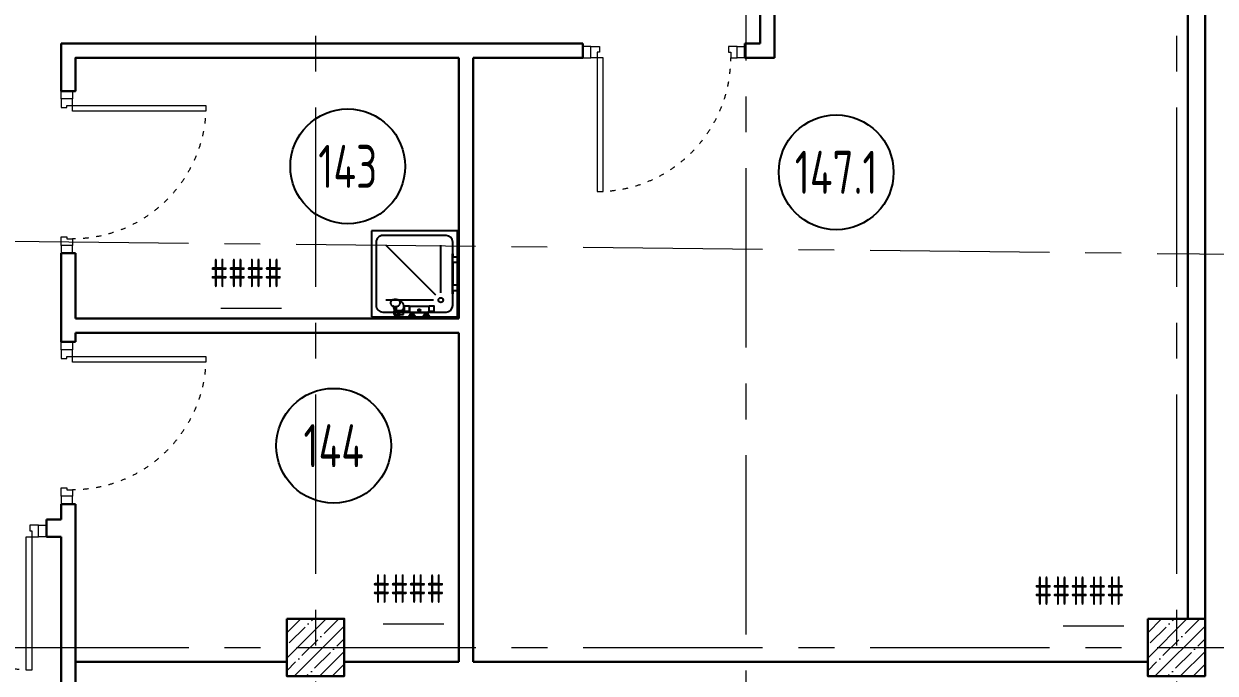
# Model space of a CAD drawing. Header units: millimetres. Extents: x -13407 to 8062823, y -2611 to 109271.
# Drawn here: x 3537 to 11840, y 45216 to 49740 of the extents above; entities that cross this region are included whole.
import ezdxf
from ezdxf import colors
from ezdxf.entities.mleader import LeaderData, LeaderLine
from ezdxf.enums import TextEntityAlignment as Align
from ezdxf.math import Vec2, Vec3

# ---------------------------------------------------------------- set-up
doc = ezdxf.new("R2010")
doc.units = ezdxf.units.MM
doc.linetypes.add('ACAD_ISO03W100', pattern=[30, 12, -18])
doc.linetypes.add('CENTER', pattern=[2, 1.25, -0.25, 0.25, -0.25])
for name, color, linetype, lineweight in [('АР_Двери', 5, 'Continuous', 18), ('АР_Колонны', 5, 'Continuous', 30), ('АР_Колонны Штрих', 250, 'Continuous', 5), ('АР_Маркер экспликации', 239, 'Continuous', 13), ('АР_Номер помещения', 1, 'Continuous', 25), ('АР_Оси', 193, 'Continuous', 9), ('АР_Отметки', 250, 'Continuous', 15), ('АР_Перегородки газоблок', 165, 'Continuous', 30), ('АР_Помещения_площадь', 19, 'Continuous', 9)]:
    doc.layers.add(name, color=color, linetype=linetype, lineweight=lineweight)
doc.layers.add('ТХ_сантехника', color=253, linetype='Continuous')
doc.styles.add('ISOCPEUR', font='isocpeur.ttf', dxfattribs={"width": 0.7})
doc.styles.get("Standard").update_dxf_attribs({"font": 'arial.ttf'})

# ---------------------------------------------------------------- blocks, each defined once
blk = doc.blocks.new('*U339')
blk.add_lwpolyline([(-100, 80), (-100, 1010), (-140, 1010), (-140, 80)], close=True)
for points in [[(-1130, 0), (-1130, 80), (-1075, 80), (-1075, 0), (-1130, 0)], [(-1075, 80), (-1075, 0), (-1015, 0), (-1015, 40), (-1030, 40), (-1030, 80), (-1075, 80)], [(-55, 80), (-55, 0), (-115, 0), (-115, 40), (-100, 40), (-100, 80), (-55, 80)], [(0, 0), (0, 80), (-55, 80), (-55, 0), (0, 0)]]:
    blk.add_lwpolyline(points)
at = {"linetype": 'ACAD_ISO03W100', "ltscale": 3}
blk.add_arc((-100, 80), 930, 90, 180, dxfattribs=at)
blk = doc.blocks.new('*U54')
at = {"layer": 'АР_Номер помещения', "color": 7}
blk.add_circle((-7943.3, 3244.8), 400, dxfattribs=at)
at = {"layer": 'АР_Помещения_площадь', "color": 7}
blk.add_line((-7176, 2002.3), (-7598.4, 2002.3), dxfattribs=at)
at = {"color": 7, "style": 'ISOCPEUR', "width": 0.7, "flags": 1}
blk.add_attdef('КАТЕГОРИЯ', (-499.2, -2092.2), '', height=250, dxfattribs=at)
at = {"layer": 'АР_Номер помещения', "color": 7, "style": 'ISOCPEUR', "width": 0.7}
blk.add_attdef('НОМЕР_ПОМЕЩЕНИЯ', text='', height=300, dxfattribs=at).set_placement((-7943.3, 3244.8), align=Align.MIDDLE_CENTER)
at = {"layer": 'АР_Помещения_площадь', "color": 7, "style": 'ISOCPEUR', "width": 0.7}
blk.add_attdef('ПЛОЩАДЬ_ПОМЕЩЕНИЯ', text='', height=200, dxfattribs=at).set_placement((-7171.2, 2248.8), align=Align.MIDDLE_RIGHT)
at = {"layer": 'АР_Помещения_площадь', "color": 7, "lineweight": 30, "width": 0.7, "flags": 104}
blk.add_attdef('ИМЯ_ПОМЕЩЕНИЯ', text='', height=100, dxfattribs=at).set_placement((157.6, 1217.1), align=Align.MIDDLE_CENTER)
blk = doc.blocks.new('*U55')
at = {"layer": 'АР_Номер помещения', "color": 7}
blk.add_circle((-7168.2, 4654.6), 400, dxfattribs=at)
at = {"layer": 'АР_Помещения_площадь', "color": 7}
blk.add_line((-7629.3, 3665.4), (-8051.6, 3665.4), dxfattribs=at)
at = {"color": 7, "style": 'ISOCPEUR', "width": 0.7, "flags": 1}
blk.add_attdef('КАТЕГОРИЯ', (-499.2, -2092.2), '', height=250, dxfattribs=at)
at = {"layer": 'АР_Номер помещения', "color": 7, "style": 'ISOCPEUR', "width": 0.7}
blk.add_attdef('НОМЕР_ПОМЕЩЕНИЯ', text='', height=300, dxfattribs=at).set_placement((-7168.2, 4654.6), align=Align.MIDDLE_CENTER)
at = {"layer": 'АР_Помещения_площадь', "color": 7, "style": 'ISOCPEUR', "width": 0.7}
blk.add_attdef('ПЛОЩАДЬ_ПОМЕЩЕНИЯ', text='', height=200, dxfattribs=at).set_placement((-7624.4, 3911.9), align=Align.MIDDLE_RIGHT)
at = {"layer": 'АР_Помещения_площадь', "color": 7, "lineweight": 30, "width": 0.7, "flags": 104}
blk.add_attdef('ИМЯ_ПОМЕЩЕНИЯ', text='', height=100, dxfattribs=at).set_placement((157.6, 1217.1), align=Align.MIDDLE_CENTER)
blk = doc.blocks.new('*U286')
for points in [[(0, 0), (0, -80), (55, -80), (55, 0), (0, 0)], [(55, -80), (55, 0), (115, 0), (115, -40), (100, -40), (100, -80), (55, -80)], [(1075, -80), (1075, 0), (1015, 0), (1015, -40), (1030, -40), (1030, -80), (1075, -80)], [(1130, 0), (1130, -80), (1075, -80), (1075, 0), (1130, 0)]]:
    blk.add_lwpolyline(points)
blk.add_lwpolyline([(100, -80), (100, -1010), (140, -1010), (140, -80)], close=True)
at = {"linetype": 'ACAD_ISO03W100', "ltscale": 3}
blk.add_arc((100, -80), 930, 270, 0, dxfattribs=at)
blk = doc.blocks.new('*U240')
at = {"layer": 'АР_Номер помещения', "color": 7}
blk.add_circle((-1420.8, -700.2), 400, dxfattribs=at)
at = {"layer": 'АР_Помещения_площадь', "color": 7}
blk.add_line((583, -3861.9), (160.7, -3861.9), dxfattribs=at)
at = {"color": 7, "style": 'ISOCPEUR', "width": 0.7, "flags": 1}
blk.add_attdef('КАТЕГОРИЯ', (-499.2, -2092.2), '', height=250, dxfattribs=at)
at = {"layer": 'АР_Номер помещения', "color": 7, "style": 'ISOCPEUR', "width": 0.7}
blk.add_attdef('НОМЕР_ПОМЕЩЕНИЯ', text='', height=300, dxfattribs=at).set_placement((-1420.8, -700.2), align=Align.MIDDLE_CENTER)
at = {"layer": 'АР_Помещения_площадь', "color": 7, "lineweight": 30, "width": 0.7, "flags": 104}
blk.add_attdef('ИМЯ_ПОМЕЩЕНИЯ', text='', height=100, dxfattribs=at).set_placement((157.6, 1217.1), align=Align.MIDDLE_CENTER)
at = {"layer": 'АР_Помещения_площадь', "color": 7, "style": 'ISOCPEUR', "width": 0.7}
blk.add_attdef('ПЛОЩАДЬ_ПОМЕЩЕНИЯ', text='', height=200, dxfattribs=at).set_placement((587.9, -3615.3), align=Align.MIDDLE_RIGHT)
blk = doc.blocks.new('_DotSmall')
at = {"color": 0, "linetype": 'ByBlock', "const_width": 0.5}
blk.add_lwpolyline([(-0.0625, 0, 1), (0.0625, 0, 1)], format="xyb", close=True, dxfattribs=at)

msp = doc.modelspace()

# ---------------------------------------------------------------- hatches: boundary and pattern name
at = {"layer": 'АР_Колонны Штрих', "ltscale": 100}
h = msp.add_hatch(dxfattribs=at)
h.set_pattern_fill('ANSI35', color=256, scale=500)
h.set_pattern_definition([(45, (-951682.16, 85466.47), (-88.388348, 88.388348), []), (45, (-951593.77, 85466.47), (-88.388348, 88.388348), [156.25, -31.25, 0, -31.25])])
h.paths.add_polyline_path([(5769.9, 45595), (5369.9, 45595), (5369.9, 45195), (5769.9, 45195)])
h = msp.add_hatch(dxfattribs=at)
h.set_pattern_fill('ANSI35', color=256, scale=500)
h.set_pattern_definition([(45, (-945682.16, 85466.47), (-88.388348, 88.388348), []), (45, (-945593.77, 85466.47), (-88.388348, 88.388348), [156.25, -31.25, 0, -31.25])])
h.paths.add_polyline_path([(11769.9, 45595), (11369.9, 45595), (11369.9, 45195), (11769.9, 45195)])

# ---------------------------------------------------------------- linework, layer by layer
at = {"layer": 'АР_Колонны', "ltscale": 100}
for points in [[(5369.9, 45595), (5769.9, 45595), (5769.9, 45195), (5369.9, 45195)], [(11369.9, 45595), (11769.9, 45595), (11769.9, 45195), (11369.9, 45195)]]:
    msp.add_lwpolyline(points, close=True, dxfattribs=at)
at = {"layer": 'АР_Оси', "linetype": 'CENTER', "ltscale": 1000}
for p, q in [((8570, 80734.2), (8570, 25001.8)), ((5569.9, 79157.5), (5569.9, 23425.1)), ((11569.9, 79157.5), (11569.9, 23425.1)), ((-12563.8, 48395), (14829.8, 48105)), ((-12563.8, 45395), (70614.6, 45395))]:
    msp.add_line(p, q, dxfattribs=at)
at = {"layer": 'АР_Перегородки газоблок', "ltscale": 100}
for p, q in [((8670, 49602), (8670, 51195)), ((8562, 49502), (8562, 49602)), ((8562, 49602), (8670, 49602)), ((8562, 49502), (8769.9, 49502)), ((3796.2, 47523.3), (3896.2, 47523.3)), ((3796.2, 46393.3), (3896.2, 46393.3))]:
    msp.add_line(p, q, dxfattribs=at)
for points in [[(11769.9, 55495.3), (11769.9, 51595), (8769.9, 51595), (8769.9, 49502)], [(11649.9, 51195), (11649.9, 49482)], [(11769.9, 51195), (11769.9, 45595)], [(3796.2, 49271.6), (3796.2, 49602)], [(3796.2, 49602), (7434, 49602)], [(7190.8, 49602), (7434, 49602)], [(7434, 49602), (7434, 49502)], [(6569.5, 49502), (3896.2, 49502), (3896.2, 49271.6), (3796.2, 49271.6)], [(6569.5, 47686.5), (6569.5, 49502)], [(6669.5, 45295), (6669.5, 49502)], [(6669.5, 49502), (7434, 49502)], [(11649.9, 49482), (11649.9, 45595)], [(3796.2, 47523.3), (3796.2, 48141.6)], [(3796.2, 48141.6), (3896.2, 48141.6)], [(3896.2, 47686.5), (3896.2, 48141.6)], [(3796.2, 47686.5), (3796.2, 47686.5)], [(3896.2, 47686.5), (6569.5, 47686.5)], [(3796.2, 47586.5), (3796.2, 47586.5)], [(3896.2, 47523.3), (3896.2, 47586.5)], [(3896.2, 47586.5), (6569.5, 47586.5)], [(6569.5, 45295), (6569.5, 47586.5)], [(3796.2, 46286.7), (3796.2, 46393.3)], [(3896.2, 46122.6), (3896.2, 46393.3)], [(3693.8, 46166.7), (3693.8, 46286.7)], [(3693.8, 46286.7), (3796.2, 46286.7)], [(3693.8, 46166.7), (3796.2, 46166.7)], [(3796.2, 44395), (3796.2, 46166.7)], [(3896.2, 44246.7), (3896.2, 46166.7)], [(5369.9, 45295), (3896.2, 45295)], [(5769.9, 45295), (6569.5, 45295)], [(6669.5, 45295), (11369.9, 45295)]]:
    msp.add_lwpolyline(points, dxfattribs=at)
at = {"layer": 'ТХ_сантехника'}
for p, q in [((6559.4, 48298.5), (5959.4, 48298.5)), ((5959.4, 48298.5), (5959.4, 47698.5)), ((6479.4, 48265.2), (6039.4, 48265.2)), ((6559.4, 47698.5), (6559.4, 48298.5)), ((5992.8, 48218.5), (5992.8, 47778.5)), ((6407.4, 47850.5), (6059.4, 48198.5)), ((6442.8, 47865.2), (6442.8, 48198.5)), ((6526.1, 47778.5), (6526.1, 48218.5)), ((6522.8, 48137.2), (6522.8, 47859.8)), ((6530.1, 48137.2), (6522.8, 48137.2)), ((6530.1, 48113.8), (6530.1, 48137.2)), ((6559.4, 48113.8), (6530.1, 48113.8)), ((6530.1, 47918.5), (6530.1, 48078.5)), ((6530.1, 48078.5), (6559.4, 48078.5)), ((6559.4, 48078.5), (6559.4, 48113.8)), ((6559.4, 47918.5), (6530.1, 47918.5)), ((6559.4, 47883.2), (6559.4, 47918.5)), ((6522.8, 47859.8), (6530.1, 47859.8)), ((6530.1, 47859.8), (6530.1, 47883.2)), ((6530.1, 47883.2), (6559.4, 47883.2)), ((6392.8, 47815.2), (6059.4, 47815.2)), ((6093.9, 47806.3), (6092.8, 47801.3)), ((6092.8, 47801.3), (6092.8, 47794.2)), ((6092.8, 47794.2), (6093.1, 47792.1)), ((6093.1, 47792.1), (6094.2, 47787.2)), ((6097.2, 47810.9), (6093.9, 47806.3)), ((6094.2, 47787.2), (6095.2, 47785.4)), ((6095.2, 47785.4), (6098.4, 47780.9)), ((6102.5, 47814.8), (6097.2, 47810.9)), ((6098.4, 47780.9), (6099.8, 47779.7)), ((6099.8, 47779.7), (6104.6, 47776.1)), ((6109.4, 47817.9), (6102.5, 47814.8)), ((6104.6, 47776.1), (6110.9, 47773.3)), ((6117.5, 47819.8), (6109.4, 47817.9)), ((6110.9, 47773.3), (6112.1, 47773)), ((6114.4, 47772.4), (6112.1, 47773)), ((6114.4, 47772.4), (6120, 47771.1)), ((6126.1, 47820.4), (6117.5, 47819.8)), ((6118.8, 47771.4), (6119.1, 47759.2)), ((6119.1, 47759.2), (6119.4, 47731.1)), ((6119.2, 47750.4), (6119.3, 47739.8)), ((6120, 47771.1), (6126.1, 47770.6)), ((6134.7, 47819.8), (6126.1, 47820.4)), ((6126.1, 47770.6), (6132.2, 47771.1)), ((6132.2, 47771.1), (6137.9, 47772.4)), ((6133.1, 47759.2), (6132.8, 47731.1)), ((6133.5, 47771.4), (6133.1, 47759.2)), ((6142.8, 47817.9), (6134.7, 47819.8)), ((6137.9, 47772.4), (6141.3, 47773.3)), ((6141.3, 47773.3), (6147.6, 47776.1)), ((6149.7, 47814.8), (6142.8, 47817.9)), ((6147.6, 47776.1), (6152.4, 47779.7)), ((6155, 47810.9), (6149.7, 47814.8)), ((6152.4, 47779.7), (6153.8, 47780.9)), ((6153.8, 47780.9), (6157, 47785.4)), ((6157.2, 47807.8), (6155, 47810.9)), ((6157, 47785.4), (6158, 47787.2)), ((6158.3, 47806.3), (6157.2, 47807.8)), ((6158, 47787.2), (6159.1, 47792.1)), ((6159.4, 47801.3), (6158.3, 47806.3)), ((6159.1, 47792.1), (6159.4, 47794.2)), ((6159.4, 47794.2), (6159.4, 47801.3)), ((6188.8, 47749.5), (6177.6, 47749.5)), ((6188.8, 47771.1), (6188.8, 47749.5)), ((6188.8, 47749.5), (6188.8, 47740.8)), ((6224.1, 47773.1), (6190.8, 47773.1)), ((6224.1, 47769.8), (6224.1, 47773.1)), ((6225.4, 47769.8), (6224.1, 47769.8)), ((6224.1, 47769.8), (6224.1, 47739.2)), ((6360.1, 47770.5), (6225.4, 47770.5)), ((6225.4, 47770.5), (6225.4, 47770.4)), ((6225.4, 47770.4), (6225.4, 47770)), ((6225.4, 47770), (6225.4, 47769.8)), ((6225.4, 47739.2), (6225.4, 47770)), ((6360.1, 47770.4), (6360.1, 47770.5)), ((6360.1, 47770), (6360.1, 47770.4)), ((6360.1, 47769.8), (6360.1, 47770)), ((6361.4, 47769.8), (6360.1, 47769.8)), ((6360.1, 47769.8), (6360.1, 47739.2)), ((6394.8, 47773.1), (6361.4, 47773.1)), ((6361.4, 47773.1), (6361.4, 47769.8)), ((6361.4, 47739.2), (6361.4, 47769.8)), ((6396.8, 47740.5), (6396.8, 47771.1)), ((5959.4, 47698.5), (6559.4, 47698.5)), ((6039.4, 47731.8), (6479.4, 47731.8)), ((6119.3, 47739.8), (6115.4, 47739.8)), ((6115.4, 47739.8), (6115.4, 47715.8)), ((6115.4, 47715.8), (6121.8, 47715.8)), ((6119.6, 47730), (6119.4, 47731.1)), ((6120.1, 47728.9), (6119.6, 47730)), ((6120.8, 47728.1), (6120.1, 47728.9)), ((6121.8, 47727.4), (6120.8, 47728.1)), ((6122.8, 47727), (6121.8, 47727.4)), ((6121.8, 47715.8), (6121.8, 47704.5)), ((6130.4, 47715.8), (6121.8, 47715.8)), ((6122.8, 47727), (6124.4, 47726.2)), ((6122.8, 47727), (6122.8, 47727)), ((6122.9, 47727), (6122.8, 47727)), ((6124.1, 47726.8), (6122.9, 47727)), ((6128.1, 47726.8), (6124.1, 47726.8)), ((6124.4, 47726.2), (6126.1, 47726)), ((6126.1, 47726), (6127.8, 47726.2)), ((6127.8, 47726.2), (6129.4, 47727)), ((6129.3, 47727), (6128.1, 47726.8)), ((6129.4, 47727), (6129.3, 47727)), ((6129.4, 47727), (6129.5, 47727)), ((6130.4, 47727.4), (6129.5, 47727)), ((6131.4, 47728.1), (6130.4, 47727.4)), ((6130.4, 47704.5), (6130.4, 47715.8)), ((6130.4, 47715.8), (6141.4, 47715.8)), ((6132.2, 47728.9), (6131.4, 47728.1)), ((6132.6, 47730), (6132.2, 47728.9)), ((6132.8, 47731.1), (6132.6, 47730)), ((6166.1, 47739.8), (6132.9, 47739.8)), ((6141.4, 47727.8), (6141.4, 47715.8)), ((6141.4, 47727.8), (6141.4, 47715.8)), ((6141.4, 47715.8), (6141.4, 47698.5)), ((6141.4, 47698.5), (6156.1, 47698.5)), ((6156.1, 47715.8), (6156.1, 47727.8)), ((6156.1, 47698.5), (6156.1, 47715.8)), ((6156.1, 47715.8), (6182.1, 47715.8)), ((6182.1, 47739.8), (6166.1, 47739.8)), ((6167.9, 47740.8), (6188.8, 47740.8)), ((6182.1, 47715.8), (6182.1, 47739.8)), ((6188.8, 47740.8), (6188.8, 47740.5)), ((6190.8, 47738.5), (6224.1, 47738.5)), ((6232.1, 47716.5), (6219.4, 47703.2)), ((6219.4, 47703.2), (6219.4, 47698.5)), ((6266.1, 47703.2), (6219.4, 47703.2)), ((6219.4, 47698.5), (6266.1, 47698.5)), ((6224.1, 47738.5), (6224.1, 47739.2)), ((6224.1, 47739.2), (6225.4, 47739.2)), ((6225.4, 47739.2), (6225.4, 47727.8)), ((6225.4, 47727.8), (6230.1, 47727.8)), ((6230.1, 47727.8), (6230.1, 47716.5)), ((6255.4, 47727.8), (6230.1, 47727.8)), ((6230.1, 47716.5), (6232.1, 47716.5)), ((6253.4, 47716.5), (6232.1, 47716.5)), ((6236.4, 47716.5), (6236.4, 47727.8)), ((6249.1, 47716.5), (6249.1, 47727.8)), ((6266.1, 47703.2), (6253.4, 47716.5)), ((6253.4, 47716.5), (6255.4, 47716.5)), ((6255.4, 47716.5), (6255.4, 47727.8)), ((6255.4, 47727.8), (6330.1, 47727.8)), ((6266.1, 47698.5), (6266.1, 47703.2)), ((6332.1, 47716.5), (6319.4, 47703.2)), ((6319.4, 47703.2), (6319.4, 47698.5)), ((6366.1, 47703.2), (6319.4, 47703.2)), ((6319.4, 47698.5), (6366.1, 47698.5)), ((6330.1, 47727.8), (6330.1, 47716.5)), ((6355.4, 47727.8), (6330.1, 47727.8)), ((6330.1, 47716.5), (6332.1, 47716.5)), ((6353.4, 47716.5), (6332.1, 47716.5)), ((6336.4, 47716.5), (6336.4, 47727.8)), ((6349.1, 47716.5), (6349.1, 47727.8)), ((6366.1, 47703.2), (6353.4, 47716.5)), ((6353.4, 47716.5), (6355.4, 47716.5)), ((6355.4, 47716.5), (6355.4, 47727.8)), ((6355.4, 47727.8), (6360.1, 47727.8)), ((6360.1, 47727.8), (6360.1, 47739.2)), ((6360.1, 47739.2), (6361.4, 47739.2)), ((6361.4, 47739.2), (6361.4, 47738.5)), ((6361.4, 47738.5), (6394.8, 47738.5)), ((6366.1, 47698.5), (6366.1, 47703.2))]:
    msp.add_line(p, q, dxfattribs=at)
for centre, major_axis, start_param, end_param in [((6039.4, 48218.5), (33, -33), 2.356194, 3.926991), ((6479.4, 48218.5), (33, 33), -0.785398, 0.785398), ((6442.8, 47815.2), (11.8, -11.8), 3.926991, 10.210176), ((6039.4, 47778.5), (33, 33), 2.356194, 3.926991), ((6148.7, 47772.1), (25.8, -25.8), 3.901829, 4.560561), ((6148.8, 47772.1), (25.9, 25.9), -1.450597, 0.554553), ((6148.8, 47772.1), (25.9, 25.9), 4.475014, 4.832588), ((6190.8, 47771.1), (1.41, 1.41), 0.785398, 2.356194), ((6292.8, 47745.2), (5.66, 5.66), 2.356194490192329, 8.639379797371916), ((6394.8, 47771.1), (1.41, -1.41), 0.785398, 2.356194), ((6479.4, 47778.5), (33, -33), 5.497787, 7.068583), ((6126.1, 47704.5), (3.06, 3.06), 2.356194, 5.497787), ((6148.8, 47727.8), (5.19, -5.19), 0.785398, 3.926991), ((6148.8, 47772.1), (25.9, -25.9), 5.990979, 6.04581), ((6190.8, 47740.5), (1.41, 1.41), 2.356194, 3.926991), ((6394.8, 47740.5), (1.41, 1.41), 3.926991, 5.497787)]:
    msp.add_ellipse(centre, major_axis=major_axis, ratio=1, start_param=start_param, end_param=end_param, dxfattribs=at)

# ---------------------------------------------------------------- block references
at = {"layer": 'АР_Двери'}
msp.add_blockref('*U286', (7434, 49582), dxfattribs=at)
at = {"layer": 'АР_Двери', "xscale": -1}
for p, rotation in [((3796.2, 49271.6), 270), ((3796.2, 47523.3), 270), ((3693.8, 46246.7), 180)]:
    msp.add_blockref('*U339', p, dxfattribs=dict(at, rotation=rotation))
at = {"layer": 'АР_Маркер экспликации'}
ref = msp.add_blockref('*U55', (12962.7, 44092.1), dxfattribs=at)
ref.add_attrib('НОМЕР_ПОМЕЩЕНИЯ', '143', dxfattribs={"layer": 'АР_Номер помещения', "color": 7, "height": 300, "style": 'ISOCPEUR', "width": 0.7}).set_placement((5794.5, 48746.6), align=Align.MIDDLE_CENTER)
ref.add_attrib('ПЛОЩАДЬ_ПОМЕЩЕНИЯ', '####', dxfattribs={"layer": 'АР_Помещения_площадь', "color": 7, "height": 200, "style": 'ISOCPEUR', "width": 0.7}).set_placement((5338.3, 48003.9), align=Align.MIDDLE_RIGHT)
at = {"layer": 'АР_Маркер экспликации', "color": 7}
ref = msp.add_blockref('*U240', (10619.4, 49405.6), dxfattribs=at)
ref.add_attrib('НОМЕР_ПОМЕЩЕНИЯ', '147.1', dxfattribs={"layer": 'АР_Номер помещения', "color": 7, "height": 300, "style": 'ISOCPEUR', "width": 0.7}).set_placement((9198.6, 48705.4), align=Align.MIDDLE_CENTER)
ref.add_attrib('ПЛОЩАДЬ_ПОМЕЩЕНИЯ', '#####', dxfattribs={"layer": 'АР_Помещения_площадь', "color": 7, "height": 200, "style": 'ISOCPEUR', "width": 0.7}).set_placement((11207.3, 45790.2), align=Align.MIDDLE_RIGHT)
ref = msp.add_blockref('*U54', (13639.8, 43555.6), dxfattribs=at)
ref.add_attrib('НОМЕР_ПОМЕЩЕНИЯ', '144', dxfattribs={"layer": 'АР_Номер помещения', "color": 7, "height": 300, "style": 'ISOCPEUR', "width": 0.7}).set_placement((5696.5, 46800.5), align=Align.MIDDLE_CENTER)
ref.add_attrib('ПЛОЩАДЬ_ПОМЕЩЕНИЯ', '####', dxfattribs={"layer": 'АР_Помещения_площадь', "color": 7, "height": 200, "style": 'ISOCPEUR', "width": 0.7}).set_placement((6468.6, 45804.5), align=Align.MIDDLE_RIGHT)

# ---------------------------------------------------------------- leaders
at = {"layer": 'АР_Отметки'}
ml = msp.add_multileader_mtext('Standard', dxfattribs=at)
ml.set_content('%%P0,000', color=256, style='ISOCPEUR')
ml.set_leader_properties(color=256, linetype='Continuous', lineweight=-1)
ml.set_arrow_properties(name='DOTSMALL')
ml.build(insert=Vec2(0, 0))
ml.multileader.update_dxf_attribs({"has_text_frame": 1, "text_left_attachment_type": 4, "text_right_attachment_type": 4, "dogleg_length": 100, "arrow_head_size": 180})
ctx = ml.context
ctx.base_point, ctx.char_height, ctx.arrow_head_size, ctx.landing_gap_size, ctx.plane_origin = Vec3(23741.8, 77327.2), 250, 180, 50, Vec3(21198.4, 75380.2)
ctx.left_attachment, ctx.right_attachment = 4, 4
notes = []
notes.append((ctx, [(0, (0, 0, 0), (0, 0), (1, 0), 1, [])]))
ctx.mtext.insert, ctx.mtext.width, ctx.mtext.line_spacing_style, ctx.mtext.flow_direction = Vec3(23791.8, 77660.6), 852.697, 2, 5
ml = msp.add_multileader_mtext('Standard', dxfattribs=at)
ml.set_content('-1,140', color=256, style='ISOCPEUR')
ml.set_leader_properties(color=256, linetype='Continuous', lineweight=-1)
ml.set_arrow_properties(name='DOTSMALL')
ml.build(insert=Vec2(0, 0))
ml.multileader.update_dxf_attribs({"has_text_frame": 1, "text_left_attachment_type": 4, "text_right_attachment_type": 4, "dogleg_length": 100, "arrow_head_size": 180})
ctx = ml.context
ctx.base_point, ctx.char_height, ctx.arrow_head_size, ctx.landing_gap_size, ctx.plane_origin = Vec3(34150, 75558.9), 250, 180, 50, Vec3(34068.6, 74291.3)
ctx.left_attachment, ctx.right_attachment = 4, 4
notes.append((ctx, [(0, (0, 0, 0), (0, 0), (1, 0), 1, [])]))
ctx.mtext.insert, ctx.mtext.width, ctx.mtext.line_spacing_style, ctx.mtext.flow_direction = Vec3(34200, 75892.2), 852.697, 2, 5
ml = msp.add_multileader_mtext('Standard', dxfattribs=at)
ml.set_content('%%P0,000', color=256, style='ISOCPEUR')
ml.set_leader_properties(color=256, linetype='Continuous', lineweight=-1)
ml.set_arrow_properties(name='DOTSMALL')
ml.build(insert=Vec2(0, 0))
ml.multileader.update_dxf_attribs({"has_text_frame": 1, "text_left_attachment_type": 4, "text_right_attachment_type": 4, "dogleg_length": 100, "arrow_head_size": 180})
ctx = ml.context
ctx.base_point, ctx.char_height, ctx.arrow_head_size, ctx.landing_gap_size, ctx.plane_origin = Vec3(26088, 75179.2), 250, 180, 50, Vec3(22136.5, 73740.7)
ctx.left_attachment, ctx.right_attachment = 4, 4
notes.append((ctx, [(0, (0, 0, 0), (0, 0), (1, 0), 1, [])]))
ctx.mtext.insert, ctx.mtext.width, ctx.mtext.line_spacing_style, ctx.mtext.flow_direction = Vec3(26138, 75512.5), 852.697, 2, 5
ml = msp.add_multileader_mtext('Standard', dxfattribs=at)
ml.set_content('Л.4', color=256, style='ISOCPEUR')
ml.set_leader_properties(color=256, linetype='Continuous', lineweight=-1)
ml.set_arrow_properties(name='DOTSMALL')
ml.build(insert=Vec2(0, 0))
ml.multileader.update_dxf_attribs({"has_text_frame": 1, "text_left_attachment_type": 4, "text_right_attachment_type": 4, "dogleg_length": 100, "arrow_head_size": 180})
ctx = ml.context
ctx.base_point, ctx.char_height, ctx.arrow_head_size, ctx.landing_gap_size, ctx.plane_origin = Vec3(26987.6, 74395.9), 250, 180, 50, Vec3(52223.5, 62772.8)
ctx.left_attachment, ctx.right_attachment = 4, 4
notes.append((ctx, [(0, (0, 0, 0), (0, 0), (1, 0), 1, [])]))
ctx.mtext.insert, ctx.mtext.width, ctx.mtext.line_spacing_style, ctx.mtext.flow_direction = Vec3(27037.6, 74729.2), 852.697, 2, 5
ml = msp.add_multileader_mtext('Standard', dxfattribs=at)
ml.set_content('-1,140', color=256, style='ISOCPEUR')
ml.set_leader_properties(color=256, linetype='Continuous', lineweight=-1)
ml.set_arrow_properties(name='DOTSMALL')
ml.build(insert=Vec2(0, 0))
ml.multileader.update_dxf_attribs({"has_text_frame": 1, "text_left_attachment_type": 4, "text_right_attachment_type": 4, "dogleg_length": 100, "arrow_head_size": 180})
ctx = ml.context
ctx.base_point, ctx.char_height, ctx.arrow_head_size, ctx.landing_gap_size, ctx.plane_origin = Vec3(31490.1, 73467.6, 0), 250, 180, 50, Vec3(31408.7, 73753.8, 0)
ctx.left_attachment, ctx.right_attachment = 4, 4
notes.append((ctx, [(0, (0, 0, 0), (0, 0), (1, 0), 1, [])]))
ctx.mtext.insert, ctx.mtext.width, ctx.mtext.line_spacing_style, ctx.mtext.flow_direction = Vec3(31540.1, 73801, 0), 852.697, 2, 5
ml = msp.add_multileader_mtext('Standard', dxfattribs=at)
ml.set_content('%%P0,000', color=256, style='ISOCPEUR')
ml.set_leader_properties(color=256, linetype='Continuous', lineweight=-1)
ml.set_arrow_properties(name='DOTSMALL')
ml.build(insert=Vec2(0, 0))
ml.multileader.update_dxf_attribs({"has_text_frame": 1, "text_left_attachment_type": 4, "text_right_attachment_type": 4, "dogleg_length": 100, "arrow_head_size": 180})
ctx = ml.context
ctx.base_point, ctx.char_height, ctx.arrow_head_size, ctx.landing_gap_size, ctx.plane_origin = Vec3(16047.3, 73278.1, -0.2), 250, 180, 50, Vec3(12976.2, 71688.6, -0.2)
ctx.left_attachment, ctx.right_attachment = 4, 4
notes.append((ctx, [(0, (0, 0, 0), (0, 0), (1, 0), 1, [])]))
ctx.mtext.insert, ctx.mtext.width, ctx.mtext.line_spacing_style, ctx.mtext.flow_direction = Vec3(16097.3, 73611.5, -0.2), 852.697, 2, 5
ml = msp.add_multileader_mtext('Standard', dxfattribs=at)
ml.set_content('{\\W0.8;-2,250}', color=256, style='ISOCPEUR')
ml.set_leader_properties(color=256, linetype='Continuous', lineweight=-1)
ml.set_arrow_properties(name='DOTSMALL')
ml.build(insert=Vec2(0, 0))
ml.multileader.update_dxf_attribs({"has_text_frame": 1, "text_left_attachment_type": 4, "text_right_attachment_type": 4, "dogleg_length": 100, "arrow_head_size": 180})
ctx = ml.context
ctx.base_point, ctx.char_height, ctx.arrow_head_size, ctx.landing_gap_size, ctx.plane_origin = Vec3(49783.8, 72941.4), 250, 180, 50, Vec3(49702.4, 71663.3)
ctx.left_attachment, ctx.right_attachment = 4, 4
notes.append((ctx, [(0, (0, 0, 0), (0, 0), (1, 0), 1, [])]))
ctx.mtext.insert, ctx.mtext.width, ctx.mtext.defined_height, ctx.mtext.line_spacing_style, ctx.mtext.flow_direction = Vec3(49833.8, 73274.7), 769.989, 343.9, 2, 5
ml = msp.add_multileader_mtext('Standard', dxfattribs=at)
ml.set_content('+2,100', color=256, style='ISOCPEUR')
ml.set_leader_properties(color=256, linetype='Continuous', lineweight=-1)
ml.set_arrow_properties(name='DOTSMALL')
ml.build(insert=Vec2(0, 0))
ml.multileader.update_dxf_attribs({"has_text_frame": 1, "text_left_attachment_type": 4, "text_right_attachment_type": 4, "dogleg_length": 100, "arrow_head_size": 180})
ctx = ml.context
ctx.base_point, ctx.char_height, ctx.arrow_head_size, ctx.landing_gap_size, ctx.plane_origin = Vec3(54621.2, 71236.4, 0), 250, 180, 50, Vec3(54539.8, 69968.9, 0)
ctx.left_attachment, ctx.right_attachment = 4, 4
notes.append((ctx, [(0, (0, 0, 0), (0, 0), (1, 0), 1, [])]))
ctx.mtext.insert, ctx.mtext.width, ctx.mtext.line_spacing_style, ctx.mtext.flow_direction = Vec3(54671.2, 71569.8, 0), 852.697, 2, 5
ml = msp.add_multileader_mtext('Standard', dxfattribs=at)
ml.set_content('Л.5', color=256, style='ISOCPEUR')
ml.set_leader_properties(color=256, linetype='Continuous', lineweight=-1)
ml.set_arrow_properties(name='DOTSMALL')
ml.build(insert=Vec2(0, 0))
ml.multileader.update_dxf_attribs({"has_text_frame": 1, "text_left_attachment_type": 4, "text_right_attachment_type": 4, "dogleg_length": 100, "arrow_head_size": 180})
ctx = ml.context
ctx.base_point, ctx.char_height, ctx.arrow_head_size, ctx.landing_gap_size, ctx.plane_origin = Vec3(54572.8, 68702.2), 250, 180, 50, Vec3(79808.7, 57079.1)
ctx.left_attachment, ctx.right_attachment = 4, 4
notes.append((ctx, [(0, (0, 0, 0), (0, 0), (1, 0), 1, [])]))
ctx.mtext.insert, ctx.mtext.width, ctx.mtext.line_spacing_style, ctx.mtext.flow_direction = Vec3(54622.8, 69035.5), 852.697, 2, 5
ml = msp.add_multileader_mtext('Standard', dxfattribs=at)
ml.set_content('%%P0,000', color=256, style='ISOCPEUR')
ml.set_leader_properties(color=256, linetype='Continuous', lineweight=-1)
ml.set_arrow_properties(name='DOTSMALL')
ml.build(insert=Vec2(0, 0))
ml.multileader.update_dxf_attribs({"has_text_frame": 1, "text_left_attachment_type": 4, "text_right_attachment_type": 4, "dogleg_length": 100, "arrow_head_size": 180})
ctx = ml.context
ctx.base_point, ctx.char_height, ctx.arrow_head_size, ctx.landing_gap_size, ctx.plane_origin = Vec3(9119.6, 66575.2, -0.2), 250, 180, 50, Vec3(6048.5, 64985.6, -0.2)
ctx.left_attachment, ctx.right_attachment = 4, 4
notes.append((ctx, [(0, (0, 0, 0), (0, 0), (1, 0), 1, [])]))
ctx.mtext.insert, ctx.mtext.width, ctx.mtext.line_spacing_style, ctx.mtext.flow_direction = Vec3(9169.6, 66908.5, -0.2), 852.697, 2, 5
ml = msp.add_multileader_mtext('Standard', dxfattribs=at)
ml.set_content('0,000', color=256, style='ISOCPEUR')
ml.set_leader_properties(color=256, linetype='Continuous', lineweight=-1)
ml.set_arrow_properties(name='DOTSMALL')
ml.build(insert=Vec2(0, 0))
ml.multileader.update_dxf_attribs({"has_text_frame": 1, "text_left_attachment_type": 4, "text_right_attachment_type": 4, "dogleg_length": 100, "arrow_head_size": 180})
ctx = ml.context
ctx.base_point, ctx.char_height, ctx.arrow_head_size, ctx.landing_gap_size, ctx.plane_origin = Vec3(39547.1, 65532.4, 0), 250, 180, 50, Vec3(37385.9, 65007.8, 0)
ctx.left_attachment, ctx.right_attachment = 4, 4
notes.append((ctx, [(0, (0, 0, 0), (0, 0), (1, 0), 1, [])]))
ctx.mtext.insert, ctx.mtext.width, ctx.mtext.line_spacing_style, ctx.mtext.flow_direction = Vec3(39597.1, 65932.4, 0), 852.697, 2, 5
ml = msp.add_multileader_mtext('Standard', dxfattribs=at)
ml.set_content('0,000', color=256, style='ISOCPEUR')
ml.set_leader_properties(color=256, linetype='Continuous', lineweight=-1)
ml.set_arrow_properties(name='DOTSMALL')
ml.build(insert=Vec2(0, 0))
ml.multileader.update_dxf_attribs({"has_text_frame": 1, "text_left_attachment_type": 4, "text_right_attachment_type": 4, "dogleg_length": 100, "arrow_head_size": 180})
ctx = ml.context
ctx.base_point, ctx.char_height, ctx.arrow_head_size, ctx.landing_gap_size, ctx.plane_origin = Vec3(55204.3, 64751.8, 0), 250, 180, 50, Vec3(55122.9, 63550.9, 0)
ctx.left_attachment, ctx.right_attachment = 4, 4
notes.append((ctx, [(0, (0, 0, 0), (0, 0), (1, 0), 1, [])]))
ctx.mtext.insert, ctx.mtext.width, ctx.mtext.line_spacing_style, ctx.mtext.flow_direction = Vec3(55254.3, 65151.8, 0), 852.697, 2, 5
ml = msp.add_multileader_mtext('Standard', dxfattribs=at)
ml.set_content('%%P0,000', color=256, style='ISOCPEUR')
ml.set_leader_properties(color=256, linetype='Continuous', lineweight=-1)
ml.set_arrow_properties(name='DOTSMALL')
ml.build(insert=Vec2(0, 0))
ml.multileader.update_dxf_attribs({"has_text_frame": 1, "text_left_attachment_type": 4, "text_right_attachment_type": 4, "dogleg_length": 100, "arrow_head_size": 180})
ctx = ml.context
ctx.base_point, ctx.char_height, ctx.arrow_head_size, ctx.landing_gap_size, ctx.plane_origin = Vec3(58153.4, 64744.3), 250, 180, 50, Vec3(55082.4, 63154.7)
ctx.left_attachment, ctx.right_attachment = 4, 4
notes.append((ctx, [(0, (0, 0, 0), (0, 0), (1, 0), 1, [])]))
ctx.mtext.insert, ctx.mtext.width, ctx.mtext.line_spacing_style, ctx.mtext.flow_direction = Vec3(58203.4, 65077.6), 852.697, 2, 5
ml = msp.add_multileader_mtext('Standard', dxfattribs=at)
ml.set_content('-2,650', color=256, style='ISOCPEUR')
ml.set_leader_properties(color=256, linetype='Continuous', lineweight=-1)
ml.set_arrow_properties(name='DOTSMALL')
ml.build(insert=Vec2(0, 0))
ml.multileader.update_dxf_attribs({"has_text_frame": 1, "text_left_attachment_type": 4, "text_right_attachment_type": 4, "dogleg_length": 100, "arrow_head_size": 180})
ctx = ml.context
ctx.base_point, ctx.char_height, ctx.arrow_head_size, ctx.landing_gap_size, ctx.plane_origin = Vec3(43941.4, 58653.8), 250, 180, 50, Vec3(41780.1, 58062.5)
ctx.left_attachment, ctx.right_attachment = 4, 4
notes.append((ctx, [(0, (0, 0, 0), (0, 0), (1, 0), 1, [])]))
ctx.mtext.insert, ctx.mtext.width, ctx.mtext.line_spacing_style, ctx.mtext.flow_direction = Vec3(43991.4, 58987.1), 852.697, 2, 5
ml = msp.add_multileader_mtext('Standard', dxfattribs=at)
ml.set_content('{\\W0.8;-2,250}', color=256, style='ISOCPEUR')
ml.set_leader_properties(color=256, linetype='Continuous', lineweight=-1)
ml.set_arrow_properties(name='DOTSMALL')
ml.build(insert=Vec2(0, 0))
ml.multileader.update_dxf_attribs({"has_text_frame": 1, "text_left_attachment_type": 4, "text_right_attachment_type": 4, "dogleg_length": 100, "arrow_head_size": 180})
ctx = ml.context
ctx.base_point, ctx.char_height, ctx.arrow_head_size, ctx.landing_gap_size, ctx.plane_origin = Vec3(14954, 48622.1), 250, 180, 50, Vec3(14872.6, 47334)
ctx.left_attachment, ctx.right_attachment = 4, 4
notes.append((ctx, [(0, (0, 0, 0), (0, 0), (1, 0), 1, [])]))
ctx.mtext.insert, ctx.mtext.width, ctx.mtext.defined_height, ctx.mtext.line_spacing_style, ctx.mtext.flow_direction = Vec3(15004, 48955.4), 769.989, 343.9, 2, 5
for ctx, leaders in notes:
    for number, flags, end, landing, length, lines in leaders:
        leader = LeaderData()
        leader.index, (leader.has_last_leader_line, leader.has_dogleg_vector, leader.attachment_direction) = number, flags
        leader.last_leader_point, leader.dogleg_vector, leader.dogleg_length = Vec3(end), Vec3(landing), length
        for number, points, colour, breaks in lines:
            line = LeaderLine()
            line.index, line.vertices, line.color, line.breaks = number, Vec3.list(points), colors.encode_raw_color(colour), breaks
            leader.lines.append(line)
        ctx.leaders.append(leader)

doc.saveas('drawing.dxf')
